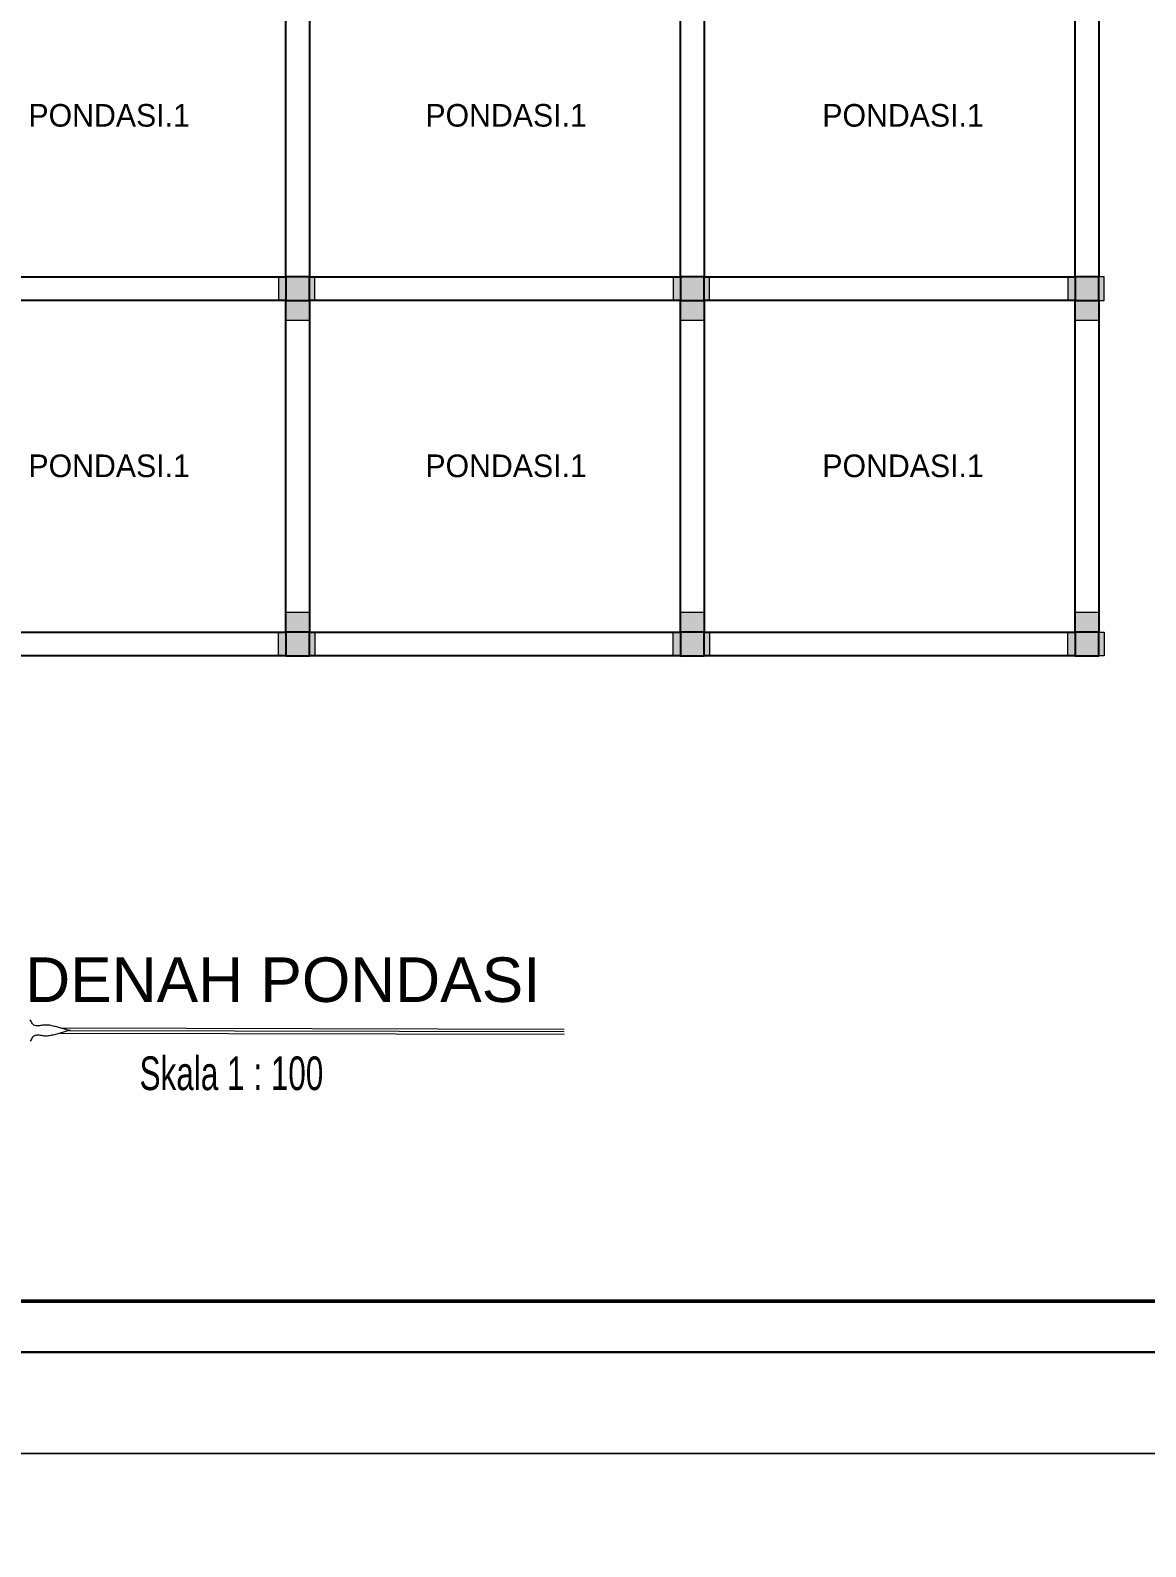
# Model space of a CAD drawing. Header units: centimetres. Extents: x 134057 to 145613, y 5028 to 39996.
# Drawn here: x 136127 to 137540, y 28402 to 30322 of the extents above; entities that cross this region are included whole.
import ezdxf

# ---------------------------------------------------------------- set-up
doc = ezdxf.new("R2010")
doc.units = ezdxf.units.CM
for name, color, linetype in [('dinding', 151, 'Continuous'), ('kolom', 141, 'Continuous'), ('sloof', 103, 'Continuous')]:
    doc.layers.add(name, color=color, linetype=linetype)
for name, color, linetype, lineweight in [('Kertas', 252, 'Continuous', 20), ('Legenda', 252, 'Continuous', 20), ('pondasi', 131, 'Continuous', 18), ('TEKS', 190, 'Continuous', 0), ('TEXT', 3, 'Continuous', 20)]:
    doc.layers.add(name, color=color, linetype=linetype, lineweight=lineweight)
doc.styles.add('ROMANS', font='ROMANS.SHX', dxfattribs={"width": 0.7})
doc.styles.get("Standard").update_dxf_attribs({"font": 'arial.ttf'})
doc.styles.add('TRADITIONAL', font='')
doc.styles.get('TRADITIONAL').set_extended_font_data('Traditional Arabic')

msp = doc.modelspace()

# ---------------------------------------------------------------- hatches: boundary and pattern name
at = {"layer": 'dinding', "true_color": 0x636466}
h = msp.add_hatch(color=251, dxfattribs=at)
h.dxf.hatch_style = 1
h.paths.add_polyline_path([(135480.532, 31360.22), (135450.532, 31360.22), (135450.532, 31330.22), (135480.532, 31330.22)])
h.paths.add_polyline_path([(135623.032, 31352.72), (135608.032, 31352.72), (135608.032, 31337.72), (135623.032, 31337.72)])
h.paths.add_polyline_path([(135473.032, 31152.72), (135458.032, 31152.72), (135458.032, 31137.72), (135473.032, 31137.72)])
h.paths.add_polyline_path([(135623.032, 31152.72), (135608.032, 31152.72), (135608.032, 31137.72), (135623.032, 31137.72)])
h.paths.add_polyline_path([(135980.532, 31360.22), (135950.532, 31360.22), (135950.532, 31330.22), (135980.532, 31330.22)])
h.paths.add_polyline_path([(136480.532, 31360.22), (136450.532, 31360.22), (136450.532, 31330.22), (136480.532, 31330.22)])
h.paths.add_polyline_path([(136980.532, 31360.22), (136950.532, 31360.22), (136950.532, 31330.22), (136980.532, 31330.22)])
h.paths.add_polyline_path([(137323.032, 31352.72), (137308.032, 31352.72), (137308.032, 31337.72), (137323.032, 31337.72)])
h.paths.add_polyline_path([(137480.532, 31360.22), (137450.532, 31360.22), (137450.532, 31330.22), (137480.532, 31330.22)])
h.paths.add_polyline_path([(137323.032, 31152.72), (137308.032, 31152.72), (137308.032, 31137.72), (137323.032, 31137.72)])
h.paths.add_polyline_path([(137473.032, 31152.72), (137458.032, 31152.72), (137458.032, 31137.72), (137473.032, 31137.72)])
h.paths.add_polyline_path([(137480.532, 30910.22), (137450.532, 30910.22), (137450.532, 30880.22), (137480.532, 30880.22)])
h.paths.add_polyline_path([(136980.532, 30910.22), (136950.532, 30910.22), (136950.532, 30880.22), (136980.532, 30880.22)])
h.paths.add_polyline_path([(136480.532, 30910.22), (136450.532, 30910.22), (136450.532, 30880.22), (136480.532, 30880.22)])
h.paths.add_polyline_path([(135980.532, 30910.22), (135950.532, 30910.22), (135950.532, 30880.22), (135980.532, 30880.22)])
h.paths.add_polyline_path([(135480.532, 30910.22), (135450.532, 30910.22), (135450.532, 30880.22), (135480.532, 30880.22)])
h.paths.add_polyline_path([(135480.532, 30460.22), (135450.532, 30460.22), (135450.532, 30430.22), (135480.532, 30430.22)])
h.paths.add_polyline_path([(135980.532, 30460.22), (135950.532, 30460.22), (135950.532, 30430.22), (135980.532, 30430.22)])
h.paths.add_polyline_path([(136480.532, 30460.22), (136450.532, 30460.22), (136450.532, 30430.22), (136480.532, 30430.22)])
h.paths.add_polyline_path([(136980.532, 30460.22), (136950.532, 30460.22), (136950.532, 30430.22), (136980.532, 30430.22)])
h.paths.add_polyline_path([(137480.532, 30460.22), (137450.532, 30460.22), (137450.532, 30430.22), (137480.532, 30430.22)])
h.paths.add_polyline_path([(137480.532, 30010.22), (137450.532, 30010.22), (137450.532, 29980.22), (137480.532, 29980.22)])
h.paths.add_polyline_path([(136980.532, 30010.22), (136950.532, 30010.22), (136950.532, 29980.22), (136980.532, 29980.22)])
h.paths.add_polyline_path([(136480.532, 30010.22), (136450.532, 30010.22), (136450.532, 29980.22), (136480.532, 29980.22)])
h.paths.add_polyline_path([(135980.532, 30010.22), (135950.532, 30010.22), (135950.532, 29980.22), (135980.532, 29980.22)])
h.paths.add_polyline_path([(135480.532, 30010.22), (135450.532, 30010.22), (135450.532, 29980.22), (135480.532, 29980.22)])
h.paths.add_polyline_path([(135480.532, 29545.22), (135450.532, 29545.22), (135450.532, 29530.22), (135480.532, 29530.22)])
h.paths.add_polyline_path([(135480.532, 29560.22), (135450.532, 29560.22), (135450.532, 29545.22), (135480.532, 29545.22)])
h.paths.add_polyline_path([(135980.532, 29545.22), (135950.532, 29545.22), (135950.532, 29530.22), (135980.532, 29530.22)])
h.paths.add_polyline_path([(135980.532, 29560.22), (135950.532, 29560.22), (135950.532, 29545.22), (135980.532, 29545.22)])
h.paths.add_polyline_path([(136480.532, 29545.22), (136450.532, 29545.22), (136450.532, 29530.22), (136480.532, 29530.22)])
h.paths.add_polyline_path([(136480.532, 29560.22), (136450.532, 29560.22), (136450.532, 29545.22), (136480.532, 29545.22)])
h.paths.add_polyline_path([(136980.532, 29545.22), (136950.532, 29545.22), (136950.532, 29530.22), (136980.532, 29530.22)])
h.paths.add_polyline_path([(136980.532, 29560.22), (136950.532, 29560.22), (136950.532, 29545.22), (136980.532, 29545.22)])
h.paths.add_polyline_path([(137480.532, 29545.22), (137450.532, 29545.22), (137450.532, 29530.22), (137480.532, 29530.22)])
h.paths.add_polyline_path([(137480.532, 29560.22), (137450.532, 29560.22), (137450.532, 29545.22), (137480.532, 29545.22)])
at = {"layer": 'pondasi', "lineweight": 5, "ltscale": 0.5}
h = msp.add_hatch(color=256, dxfattribs=at)
h.dxf.hatch_style = 1
h.paths.add_polyline_path([(136480.532, 29955.22), (136450.532, 29955.22), (136450.532, 29980.22), (136480.532, 29980.22)])
h.paths.add_polyline_path([(136487.18, 29980.22), (136480.532, 29980.22), (136480.532, 30010.22), (136487.18, 30010.22)])
h.paths.add_polyline_path([(136450.532, 29980.22), (136441.18, 29980.22), (136441.18, 30010.22), (136450.532, 30010.22)])
h = msp.add_hatch(color=256, dxfattribs=at)
h.dxf.hatch_style = 1
h.paths.add_polyline_path([(136980.532, 29955.22), (136950.532, 29955.22), (136950.532, 29980.22), (136980.532, 29980.22)])
h.paths.add_polyline_path([(136987.18, 29980.22), (136980.532, 29980.22), (136980.532, 30010.22), (136987.18, 30010.22)])
h.paths.add_polyline_path([(136950.532, 29980.22), (136941.18, 29980.22), (136941.18, 30010.22), (136950.532, 30010.22)])
h = msp.add_hatch(color=256, dxfattribs=at)
h.dxf.hatch_style = 1
h.paths.add_polyline_path([(137480.532, 29955.22), (137450.532, 29955.22), (137450.532, 29980.22), (137480.532, 29980.22)])
h.paths.add_polyline_path([(137487.18, 29980.22), (137480.532, 29980.22), (137480.532, 30010.22), (137487.18, 30010.22)])
h.paths.add_polyline_path([(137450.532, 29980.22), (137441.18, 29980.22), (137441.18, 30010.22), (137450.532, 30010.22)])
h = msp.add_hatch(color=256, dxfattribs=at)
h.dxf.hatch_style = 1
h.paths.add_polyline_path([(136480.532, 29585.22), (136450.532, 29585.22), (136450.532, 29560.22), (136480.532, 29560.22)])
h.paths.add_polyline_path([(136487.18, 29560.22), (136480.532, 29560.22), (136480.532, 29530.22), (136487.18, 29530.22)])
h.paths.add_polyline_path([(136450.532, 29560.22), (136441.18, 29560.22), (136441.18, 29530.22), (136450.532, 29530.22)])
h = msp.add_hatch(color=256, dxfattribs=at)
h.dxf.hatch_style = 1
h.paths.add_polyline_path([(136980.532, 29585.22), (136950.532, 29585.22), (136950.532, 29560.22), (136980.532, 29560.22)])
h.paths.add_polyline_path([(136987.18, 29560.22), (136980.532, 29560.22), (136980.532, 29530.22), (136987.18, 29530.22)])
h.paths.add_polyline_path([(136950.532, 29560.22), (136941.18, 29560.22), (136941.18, 29530.22), (136950.532, 29530.22)])
h = msp.add_hatch(color=256, dxfattribs=at)
h.dxf.hatch_style = 1
h.paths.add_polyline_path([(137480.532, 29585.22), (137450.532, 29585.22), (137450.532, 29560.22), (137480.532, 29560.22)])
h.paths.add_polyline_path([(137487.18, 29560.22), (137480.532, 29560.22), (137480.532, 29530.22), (137487.18, 29530.22)])
h.paths.add_polyline_path([(137450.532, 29560.22), (137441.18, 29560.22), (137441.18, 29530.22), (137450.532, 29530.22)])

# ---------------------------------------------------------------- linework, layer by layer
at = {"layer": 'Kertas'}
for points in [[(134078.342, 32339.904), (139416.657, 32339.904), (139416.657, 28519.471), (134078.342, 28519.471)], [(134078.342, 28519.471), (139416.657, 28519.471), (139416.657, 24699.039), (134078.342, 24699.039)]]:
    msp.add_lwpolyline(points, close=True, dxfattribs=at)
at = {"layer": 'kolom'}
for points in [[(136450.532, 29980.22), (136480.532, 29980.22), (136480.532, 30010.22), (136450.532, 30010.22)], [(136950.532, 29980.22), (136980.532, 29980.22), (136980.532, 30010.22), (136950.532, 30010.22)], [(137450.532, 29980.22), (137480.532, 29980.22), (137480.532, 30010.22), (137450.532, 30010.22)], [(136450.532, 29530.22), (136480.532, 29530.22), (136480.532, 29560.22), (136450.532, 29560.22)], [(136950.532, 29530.22), (136980.532, 29530.22), (136980.532, 29560.22), (136950.532, 29560.22)]]:
    msp.add_lwpolyline(points, close=True, dxfattribs=at)
msp.add_lwpolyline([(137480.532, 29560.22), (137450.532, 29560.22), (137450.532, 29530.22), (137480.532, 29530.22), (137480.532, 29560.22)], dxfattribs=at)
at = {"layer": 'Legenda', "color": 5, "lineweight": 30}
msp.add_lwpolyline([(134271.293, 32146.952), (139288.023, 32146.952), (139288.023, 28648.105), (134271.293, 28648.105)], close=True, dxfattribs=at)
at = {"layer": 'Legenda', "color": 1, "lineweight": 50}
msp.add_lwpolyline([(134335.61, 32082.635), (138387.584, 32082.635), (138387.584, 28712.422), (134335.61, 28712.422)], close=True, dxfattribs=at)
at = {"layer": 'pondasi', "lineweight": 5, "ltscale": 0.5}
for points in [[(136450.532, 29980.22), (136450.532, 29955.22), (136480.532, 29955.22), (136480.532, 29980.22), (136487.18, 29980.22), (136487.18, 30010.22), (136441.18, 30010.22), (136441.18, 29980.22)], [(136950.532, 29980.22), (136950.532, 29955.22), (136980.532, 29955.22), (136980.532, 29980.22), (136987.18, 29980.22), (136987.18, 30010.22), (136941.18, 30010.22), (136941.18, 29980.22)], [(137450.532, 29980.22), (137450.532, 29955.22), (137480.532, 29955.22), (137480.532, 29980.22), (137487.18, 29980.22), (137487.18, 30010.22), (137441.18, 30010.22), (137441.18, 29980.22)], [(136450.532, 29560.22), (136450.532, 29585.22), (136480.532, 29585.22), (136480.532, 29560.22), (136487.18, 29560.22), (136487.18, 29530.22), (136441.18, 29530.22), (136441.18, 29560.22)], [(136950.532, 29560.22), (136950.532, 29585.22), (136980.532, 29585.22), (136980.532, 29560.22), (136987.18, 29560.22), (136987.18, 29530.22), (136941.18, 29530.22), (136941.18, 29560.22)], [(137450.532, 29560.22), (137450.532, 29585.22), (137480.532, 29585.22), (137480.532, 29560.22), (137487.18, 29560.22), (137487.18, 29530.22), (137441.18, 29530.22), (137441.18, 29560.22)]]:
    msp.add_lwpolyline(points, close=True, dxfattribs=at)
at = {"layer": 'sloof'}
for points in [[(136450.532, 30430.22), (136480.532, 30430.22), (136480.532, 30010.22), (136450.532, 30010.22)], [(136950.532, 30430.22), (136980.532, 30430.22), (136980.532, 30010.22), (136950.532, 30010.22)], [(137450.532, 30430.22), (137480.532, 30430.22), (137480.532, 30010.22), (137450.532, 30010.22)], [(135980.532, 30010.22), (136450.532, 30010.22), (136450.532, 29980.22), (135980.532, 29980.22)], [(136480.532, 30010.22), (136950.532, 30010.22), (136950.532, 29980.22), (136480.532, 29980.22)], [(136980.532, 30010.22), (137450.532, 30010.22), (137450.532, 29980.22), (136980.532, 29980.22)], [(136450.532, 29980.22), (136480.532, 29980.22), (136480.532, 29560.22), (136450.532, 29560.22)], [(136950.532, 29980.22), (136980.532, 29980.22), (136980.532, 29560.22), (136950.532, 29560.22)], [(137450.532, 29980.22), (137480.532, 29980.22), (137480.532, 29560.22), (137450.532, 29560.22)], [(135980.532, 29560.22), (136450.532, 29560.22), (136450.532, 29530.22), (135980.532, 29530.22)], [(136480.532, 29560.22), (136950.532, 29560.22), (136950.532, 29530.22), (136480.532, 29530.22)], [(136980.532, 29560.22), (137450.532, 29560.22), (137450.532, 29530.22), (136980.532, 29530.22)]]:
    msp.add_lwpolyline(points, close=True, dxfattribs=at)
at = {"layer": 'TEXT', "color": 2, "linetype": 'Continuous', "lineweight": 13}
for p, q in [((136127.189, 29067.635), (136126.505, 29068.933)), ((136127.887, 29066.328), (136127.189, 29067.635)), ((136128.616, 29065.083), (136127.887, 29066.328)), ((136129.391, 29063.969), (136128.616, 29065.083)), ((136130.228, 29063.058), (136129.391, 29063.969)), ((136128.616, 29045.711), (136127.887, 29044.466)), ((136129.391, 29046.825), (136128.616, 29045.711)), ((136130.228, 29047.736), (136129.391, 29046.825)), ((136131.144, 29062.418), (136130.228, 29063.058)), ((136131.144, 29048.376), (136130.228, 29047.736)), ((136132.51, 29061.869), (136131.144, 29062.418)), ((136132.51, 29048.925), (136131.144, 29048.376)), ((136133.877, 29061.528), (136132.51, 29061.869)), ((136133.877, 29049.266), (136132.51, 29048.925)), ((136135.245, 29061.364), (136133.877, 29061.528)), ((136135.245, 29049.43), (136133.877, 29049.266)), ((136136.614, 29061.342), (136135.245, 29061.364)), ((136136.614, 29049.452), (136135.245, 29049.43)), ((136137.986, 29061.43), (136136.614, 29061.342)), ((136137.986, 29049.364), (136136.614, 29049.452)), ((136139.362, 29061.594), (136137.986, 29061.43)), ((136139.362, 29049.2), (136137.986, 29049.364)), ((136140.741, 29061.803), (136139.362, 29061.594)), ((136140.741, 29048.991), (136139.362, 29049.2)), ((136142.124, 29062.023), (136140.741, 29061.803)), ((136142.124, 29048.771), (136140.741, 29048.991)), ((136143.512, 29062.22), (136142.124, 29062.023)), ((136143.512, 29048.574), (136142.124, 29048.771)), ((136144.905, 29062.363), (136143.512, 29062.22)), ((136144.905, 29048.431), (136143.512, 29048.574)), ((136146.305, 29062.418), (136144.905, 29062.363)), ((136146.305, 29048.376), (136144.905, 29048.431)), ((136147.848, 29062.371), (136146.305, 29062.418)), ((136147.848, 29048.423), (136146.305, 29048.376)), ((136149.389, 29062.239), (136147.848, 29062.371)), ((136149.389, 29048.555), (136147.848, 29048.423)), ((136150.927, 29062.034), (136149.389, 29062.239)), ((136150.927, 29048.76), (136149.389, 29048.555)), ((136152.46, 29061.768), (136150.927, 29062.034)), ((136152.46, 29049.026), (136150.927, 29048.76)), ((136153.987, 29061.454), (136152.46, 29061.768)), ((136153.987, 29049.34), (136152.46, 29049.026)), ((136155.505, 29061.102), (136153.987, 29061.454)), ((136155.505, 29049.692), (136153.987, 29049.34)), ((136157.014, 29060.727), (136155.505, 29061.102)), ((136157.014, 29050.067), (136155.505, 29049.692)), ((136158.512, 29060.339), (136157.014, 29060.727)), ((136158.512, 29050.455), (136157.014, 29050.067)), ((136159.996, 29059.951), (136158.512, 29060.339)), ((136159.996, 29050.843), (136158.512, 29050.455)), ((136161.466, 29059.575), (136159.996, 29059.951)), ((136161.466, 29051.219), (136159.996, 29050.843)), ((136177.168, 29055.108), (136161.466, 29059.575)), ((136177.168, 29055.686), (136161.466, 29051.219)), ((136127.189, 29043.159), (136126.505, 29041.861)), ((136127.887, 29044.466), (136127.189, 29043.159))]:
    msp.add_line(p, q, dxfattribs=at)
at = {"layer": 'TEXT', "color": 2, "linetype": 'Continuous', "lineweight": 9}
for p, q in [((136164.797, 29058.628), (136802.921, 29057.219)), ((136164.797, 29052.166), (136802.921, 29050.757))]:
    msp.add_line(p, q, dxfattribs=at)
at = {"layer": 'TEXT', "color": 2, "linetype": 'Continuous', "lineweight": 15}
msp.add_line((136176.154, 29055.397), (136802.921, 29053.988), dxfattribs=at)

# ---------------------------------------------------------------- texts
at = {"layer": 'TEKS', "color": 1, "lineweight": 15, "char_height": 28.6714, "width": 429.1218, "attachment_point": 5, "style": 'TRADITIONAL'}
for insert in [(136226.436, 30214.605), (136729.44, 30214.605), (137232.444, 30214.605), (136226.436, 29770.615), (136729.44, 29770.615), (137232.444, 29770.615)]:
    msp.add_mtext('PONDASI.1', dxfattribs=dict(at, insert=insert))
at = {"layer": 'TEXT', "color": 2}
msp.add_text('DENAH PONDASI', height=56.45376, dxfattribs=at).set_placement((136120.138, 29091.585))
at = {"layer": 'TEXT', "color": 2, "lineweight": 15, "insert": (136265.018, 29022.589), "char_height": 42.61057, "width": 20034.15854, "attachment_point": 1, "style": 'ROMANS'}
msp.add_mtext('\\pt3.96;{\\fColonna MT|b0|i0|c0|p82;Skala 1 : 100}', dxfattribs=at)

doc.saveas('drawing.dxf')
